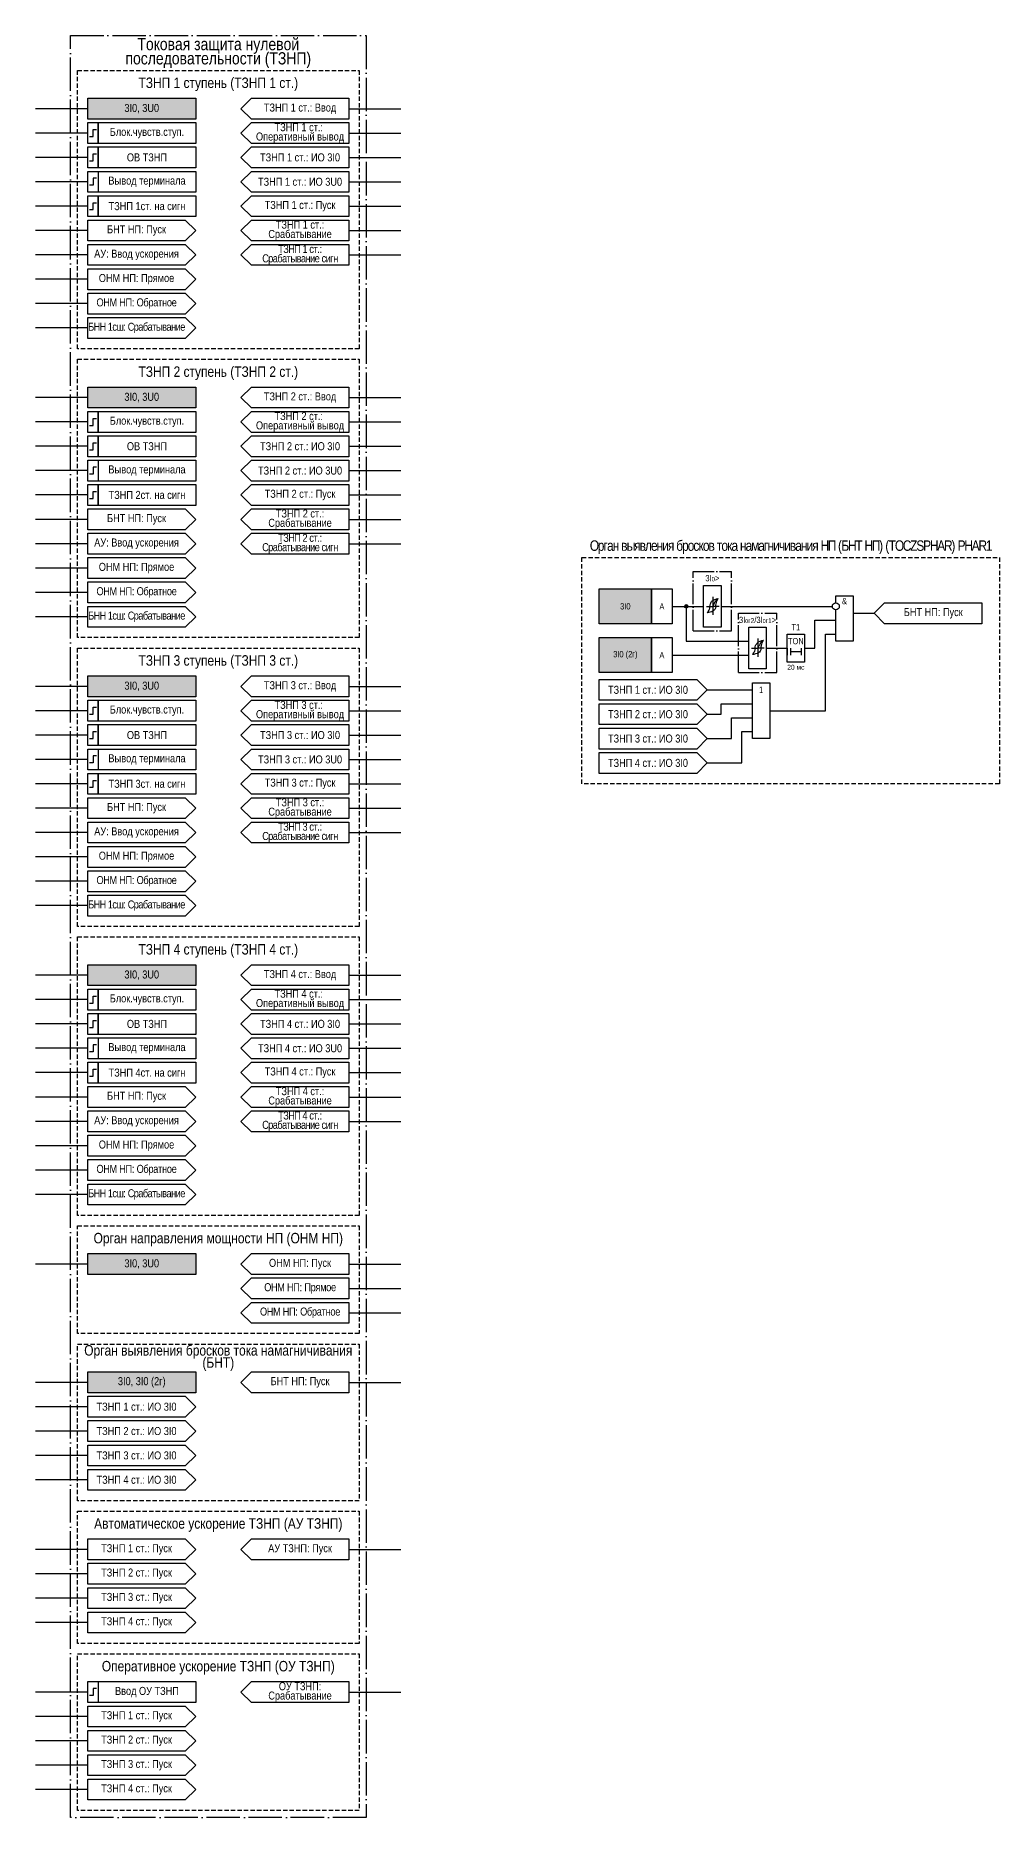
# Model space of a CAD drawing. Header units: millimetres. Extents: x -60 to 1181, y -167 to 356.
# Drawn here: x 340 to 617, y -167 to 345 of the extents above; entities that cross this region are included whole.
import ezdxf
from ezdxf.enums import TextEntityAlignment as Align

# ---------------------------------------------------------------- set-up
doc = ezdxf.new("R2010")
doc.units = ezdxf.units.MM
doc.linetypes.add('ACAD_ISO04W100', pattern=[30, 24, -3, 0, -3])
doc.linetypes.add('штриховая2', pattern=[0.375, 0.25, -0.125])
doc.layers.add('TEXT', color=7, linetype='Continuous', lineweight=25)
doc.layers.add('Основная', color=7, linetype='Continuous')
doc.styles.add('1.8_Gost_RD', font='ARIALN.TTF', dxfattribs={"height": 1.8})
doc.styles.add('2.5_Gost_RD', font='ARIALN.TTF', dxfattribs={"height": 2.5})
doc.styles.add('3.5_Gost_RD', font='ARIALN.TTF', dxfattribs={"height": 3.5})
doc.styles.add('Компонент', font='ARIALN.TTF', dxfattribs={"height": 3.5})

# ---------------------------------------------------------------- blocks, each defined once
blk = doc.blocks.new('*U70')
at = {"layer": 'Основная', "linetype": 'ACAD_ISO04W100', "ltscale": 0.25}
for p, q in [((0, 0), (11, 0)), ((0, -17), (0, 0)), ((11, -17), (11, 0)), ((0, -17), (11, -17))]:
    blk.add_line(p, q, dxfattribs=at)
at = {"layer": 'Основная', "style": 'Компонент'}
blk.add_attdef('ОУ', text='', height=3.5, dxfattribs=at).set_placement((11, 0), align=Align.MIDDLE_CENTER)
blk = doc.blocks.new('Точка')
at = {"ltscale": 100}
h = blk.add_hatch(color=256, dxfattribs=at)
h.dxf.hatch_style = 1
edge = h.paths.add_edge_path()
edge.add_arc((0, 0), 0.5, 0, 360)
blk.add_circle((0, 0), 0.5, dxfattribs=at)

msp = doc.modelspace()

# ---------------------------------------------------------------- hatches: boundary and pattern name
at = {"ltscale": 100, "true_color": 0xf7941d}
h = msp.add_hatch(color=30, dxfattribs=at)
h.dxf.hatch_style = 1
h.paths.add_polyline_path([(355, 327), (386, 327), (386, 321), (355, 321)])
h = msp.add_hatch(color=30, dxfattribs=at)
h.dxf.hatch_style = 1
h.paths.add_polyline_path([(355, 244), (386, 244), (386, 238), (355, 238)])
h = msp.add_hatch(color=30, dxfattribs=at)
h.dxf.hatch_style = 1
h.paths.add_polyline_path([(502, 186), (517, 186), (517, 176), (502, 176)])
h = msp.add_hatch(color=30, dxfattribs=at)
h.dxf.hatch_style = 1
h.paths.add_polyline_path([(502, 172), (517, 172), (517, 162), (502, 162)])
h = msp.add_hatch(color=30, dxfattribs=at)
h.dxf.hatch_style = 1
h.paths.add_polyline_path([(355, 161), (386, 161), (386, 155), (355, 155)])
h = msp.add_hatch(color=30, dxfattribs=at)
h.dxf.hatch_style = 1
h.paths.add_polyline_path([(355, 78), (386, 78), (386, 72), (355, 72)])
h = msp.add_hatch(color=30, dxfattribs=at)
h.dxf.hatch_style = 1
h.paths.add_polyline_path([(355, -5), (386, -5), (386, -11), (355, -11)])
h = msp.add_hatch(color=30, dxfattribs=at)
h.dxf.hatch_style = 1
h.paths.add_polyline_path([(355, -39), (386, -39), (386, -45), (355, -45)])

# ---------------------------------------------------------------- linework, layer by layer
at = {"ltscale": 100}
for p, q in [((355, 324), (340, 324)), ((430, 324), (445, 324)), ((355, 317), (340, 317)), ((430, 317), (445, 317)), ((355, 310), (340, 310)), ((430, 310), (445, 310)), ((355, 303), (340, 303)), ((430, 303), (445, 303)), ((355, 296), (340, 296)), ((430, 296), (445, 296)), ((355, 289), (340, 289)), ((430, 289), (445, 289)), ((355, 282), (340, 282)), ((430, 282), (445, 282)), ((355, 275), (340, 275)), ((355, 268), (340, 268)), ((355, 261), (340, 261)), ((355, 241), (340, 241)), ((430, 241), (445, 241)), ((355, 234), (340, 234)), ((430, 234), (445, 234)), ((355, 227), (340, 227)), ((430, 227), (445, 227)), ((355, 220), (340, 220)), ((430, 220), (445, 220)), ((355, 213), (340, 213)), ((430, 213), (445, 213)), ((355, 206), (340, 206)), ((430, 206), (445, 206)), ((355, 199), (340, 199)), ((430, 199), (445, 199)), ((355, 192), (340, 192)), ((355, 185), (340, 185)), ((584, 182), (581, 179)), ((584, 182), (612, 182)), ((612, 182), (612, 176)), ((355, 178), (340, 178)), ((581, 179), (584, 176)), ((612, 176), (584, 176)), ((355, 158), (340, 158)), ((430, 158), (445, 158)), ((355, 151), (340, 151)), ((430, 151), (445, 151)), ((355, 144), (340, 144)), ((430, 144), (445, 144)), ((355, 137), (340, 137)), ((430, 137), (445, 137)), ((355, 130), (340, 130)), ((430, 130), (445, 130)), ((355, 123), (340, 123)), ((430, 123), (445, 123)), ((355, 116), (340, 116)), ((430, 116), (445, 116)), ((355, 109), (340, 109)), ((355, 102), (340, 102)), ((355, 95), (340, 95)), ((355, 75), (340, 75)), ((430, 75), (445, 75)), ((355, 68), (340, 68)), ((430, 68), (445, 68)), ((355, 61), (340, 61)), ((430, 61), (445, 61)), ((355, 54), (340, 54)), ((430, 54), (445, 54)), ((355, 47), (340, 47)), ((430, 47), (445, 47)), ((355, 40), (340, 40)), ((430, 40), (445, 40)), ((355, 33), (340, 33)), ((430, 33), (445, 33)), ((355, 26), (340, 26)), ((355, 19), (340, 19)), ((355, 12), (340, 12)), ((355, -8), (340, -8)), ((430, -8), (445, -8)), ((430, -15), (445, -15)), ((430, -22), (445, -22)), ((355, -42), (340, -42)), ((430, -42), (445, -42)), ((355, -49), (340, -49)), ((355, -56), (340, -56)), ((355, -63), (340, -63)), ((355, -70), (340, -70)), ((355, -90), (340, -90)), ((430, -90), (445, -90)), ((355, -97), (340, -97)), ((355, -104), (340, -104)), ((355, -111), (340, -111)), ((355, -131), (340, -131)), ((430, -131), (445, -131)), ((355, -138), (340, -138)), ((355, -145), (340, -145)), ((355, -152), (340, -152)), ((355, -159), (340, -159))]:
    msp.add_line(p, q, dxfattribs=at)
at = {"color": 7, "ltscale": 100}
for p, q in [((532.79, 181), (534.6, 181)), ((536.42, 181), (534.6, 181)), ((545.79, 169), (547.6, 169)), ((549.42, 169), (547.6, 169))]:
    msp.add_line(p, q, dxfattribs=at)
for p, q in [((534.6, 183.72), (534.6, 178.52)), ((547.6, 171.72), (547.6, 166.52))]:
    msp.add_line(p, q)
at = {"color": 251, "linetype": 'ACAD_ISO04W100', "lineweight": 30, "ltscale": 0.4, "true_color": 0x58595b}
msp.add_lwpolyline([(350, 345), (435, 345), (435, -167), (350, -167)], close=True, dxfattribs=at)
at = {"linetype": 'штриховая2', "ltscale": 5}
for points in [[(352, 335), (433, 335), (433, 255), (352, 255)], [(352, 252), (433, 252), (433, 172), (352, 172)], [(497, 195), (617, 195), (617, 130), (497, 130)], [(352, 169), (433, 169), (433, 89), (352, 89)], [(352, 86), (433, 86), (433, 6), (352, 6)], [(352, 3), (433, 3), (433, -28), (352, -28)], [(352, -31), (433, -31), (433, -76), (352, -76)], [(352, -79), (433, -79), (433, -117), (352, -117)], [(352, -120), (433, -120), (433, -165), (352, -165)]]:
    msp.add_lwpolyline(points, close=True, dxfattribs=at)
at = {"ltscale": 100}
for points in [[(355, 327), (386, 327), (386, 321), (355, 321)], [(430, 327), (430, 321), (402, 321), (399, 324), (402, 327)], [(355, 320), (358, 320), (358, 314), (355, 314)], [(358, 320), (386, 320), (386, 314), (358, 314)], [(430, 314), (402, 314), (399, 317), (402, 320), (430, 320)], [(355, 313), (358, 313), (358, 307), (355, 307)], [(358, 313), (386, 313), (386, 307), (358, 307)], [(430, 313), (430, 307), (402, 307), (399, 310), (402, 313)], [(355, 306), (358, 306), (358, 300), (355, 300)], [(355, 306), (386, 306), (386, 300), (355, 300)], [(430, 306), (430, 300), (402, 300), (399, 303), (402, 306)], [(355, 299), (358, 299), (358, 293), (355, 293)], [(358, 299), (386, 299), (386, 293), (358, 293)], [(399, 296), (402, 299), (430, 299), (430, 293), (402, 293)], [(383, 292), (386, 289), (383, 286), (355, 286), (355, 292)], [(399, 289), (402, 292), (430, 292), (430, 286), (402, 286)], [(383, 285), (386, 282), (383, 279), (355, 279), (355, 285)], [(399, 282), (402, 285), (430, 285), (430, 279), (402, 279)], [(383, 278), (386, 275), (383, 272), (355, 272), (355, 278)], [(383, 271), (386, 268), (383, 265), (355, 265), (355, 271)], [(383, 264), (386, 261), (383, 258), (355, 258), (355, 264)], [(355, 244), (386, 244), (386, 238), (355, 238)], [(430, 244), (430, 238), (402, 238), (399, 241), (402, 244)], [(355, 237), (358, 237), (358, 231), (355, 231)], [(358, 237), (386, 237), (386, 231), (358, 231)], [(430, 231), (402, 231), (399, 234), (402, 237), (430, 237)], [(355, 230), (358, 230), (358, 224), (355, 224)], [(358, 230), (386, 230), (386, 224), (358, 224)], [(430, 230), (430, 224), (402, 224), (399, 227), (402, 230)], [(355, 223), (358, 223), (358, 217), (355, 217)], [(355, 223), (386, 223), (386, 217), (355, 217)], [(430, 223), (430, 217), (402, 217), (399, 220), (402, 223)], [(355, 216), (358, 216), (358, 210), (355, 210)], [(358, 216), (386, 216), (386, 210), (358, 210)], [(399, 213), (402, 216), (430, 216), (430, 210), (402, 210)], [(383, 209), (386, 206), (383, 203), (355, 203), (355, 209)], [(399, 206), (402, 209), (430, 209), (430, 203), (402, 203)], [(383, 202), (386, 199), (383, 196), (355, 196), (355, 202)], [(399, 199), (402, 202), (430, 202), (430, 196), (402, 196)], [(383, 195), (386, 192), (383, 189), (355, 189), (355, 195)], [(383, 188), (386, 185), (383, 182), (355, 182), (355, 188)], [(502, 186), (517, 186), (517, 176), (502, 176)], [(517, 186), (523, 186), (523, 176), (517, 176)], [(532, 187), (537, 187), (537, 175), (532, 175)], [(383, 181), (386, 178), (383, 175), (355, 175), (355, 181)], [(545, 175), (550, 175), (550, 163), (545, 163)], [(502, 172), (517, 172), (517, 162), (502, 162)], [(517, 172), (523, 172), (523, 162), (517, 162)], [(556, 173), (561, 173), (561, 165), (556, 165)], [(355, 161), (386, 161), (386, 155), (355, 155)], [(430, 161), (430, 155), (402, 155), (399, 158), (402, 161)], [(546, 159), (551, 159), (551, 143), (546, 143)], [(355, 154), (358, 154), (358, 148), (355, 148)], [(358, 154), (386, 154), (386, 148), (358, 148)], [(430, 148), (402, 148), (399, 151), (402, 154), (430, 154)], [(355, 147), (358, 147), (358, 141), (355, 141)], [(358, 147), (386, 147), (386, 141), (358, 141)], [(430, 147), (430, 141), (402, 141), (399, 144), (402, 147)], [(355, 140), (358, 140), (358, 134), (355, 134)], [(355, 140), (386, 140), (386, 134), (355, 134)], [(430, 140), (430, 134), (402, 134), (399, 137), (402, 140)], [(355, 133), (358, 133), (358, 127), (355, 127)], [(358, 133), (386, 133), (386, 127), (358, 127)], [(399, 130), (402, 133), (430, 133), (430, 127), (402, 127)], [(383, 126), (386, 123), (383, 120), (355, 120), (355, 126)], [(399, 123), (402, 126), (430, 126), (430, 120), (402, 120)], [(383, 119), (386, 116), (383, 113), (355, 113), (355, 119)], [(399, 116), (402, 119), (430, 119), (430, 113), (402, 113)], [(383, 112), (386, 109), (383, 106), (355, 106), (355, 112)], [(383, 105), (386, 102), (383, 99), (355, 99), (355, 105)], [(383, 98), (386, 95), (383, 92), (355, 92), (355, 98)], [(355, 78), (386, 78), (386, 72), (355, 72)], [(430, 78), (430, 72), (402, 72), (399, 75), (402, 78)], [(355, 71), (358, 71), (358, 65), (355, 65)], [(358, 71), (386, 71), (386, 65), (358, 65)], [(430, 65), (402, 65), (399, 68), (402, 71), (430, 71)], [(355, 64), (358, 64), (358, 58), (355, 58)], [(358, 64), (386, 64), (386, 58), (358, 58)], [(430, 64), (430, 58), (402, 58), (399, 61), (402, 64)], [(355, 57), (358, 57), (358, 51), (355, 51)], [(355, 57), (386, 57), (386, 51), (355, 51)], [(430, 57), (430, 51), (402, 51), (399, 54), (402, 57)], [(355, 50), (358, 50), (358, 44), (355, 44)], [(358, 50), (386, 50), (386, 44), (358, 44)], [(399, 47), (402, 50), (430, 50), (430, 44), (402, 44)], [(383, 43), (386, 40), (383, 37), (355, 37), (355, 43)], [(399, 40), (402, 43), (430, 43), (430, 37), (402, 37)], [(383, 36), (386, 33), (383, 30), (355, 30), (355, 36)], [(399, 33), (402, 36), (430, 36), (430, 30), (402, 30)], [(383, 29), (386, 26), (383, 23), (355, 23), (355, 29)], [(383, 22), (386, 19), (383, 16), (355, 16), (355, 22)], [(383, 15), (386, 12), (383, 9), (355, 9), (355, 15)], [(355, -5), (386, -5), (386, -11), (355, -11)], [(430, -11), (402, -11), (399, -8), (402, -5), (430, -5)], [(430, -18), (402, -18), (399, -15), (402, -12), (430, -12)], [(430, -25), (402, -25), (399, -22), (402, -19), (430, -19)], [(355, -39), (386, -39), (386, -45), (355, -45)], [(430, -45), (402, -45), (399, -42), (402, -39), (430, -39)], [(430, -93), (402, -93), (399, -90), (402, -87), (430, -87)], [(355, -128), (358, -128), (358, -134), (355, -134)], [(355, -128), (386, -128), (386, -134), (355, -134)], [(430, -134), (402, -134), (399, -131), (402, -128), (430, -128)]]:
    msp.add_lwpolyline(points, close=True, dxfattribs=at)
at = {"lineweight": 30, "ltscale": 100}
for points in [[(355.5, 316), (356.5, 316), (356.5, 318), (357.5, 318)], [(355.5, 309), (356.5, 309), (356.5, 311), (357.5, 311)], [(357.5, 304), (356.5, 304), (356.5, 302), (355.5, 302)], [(355.5, 295), (356.5, 295), (356.5, 297), (357.5, 297)], [(355.5, 233), (356.5, 233), (356.5, 235), (357.5, 235)], [(355.5, 226), (356.5, 226), (356.5, 228), (357.5, 228)], [(357.5, 221), (356.5, 221), (356.5, 219), (355.5, 219)], [(355.5, 212), (356.5, 212), (356.5, 214), (357.5, 214)], [(355.5, 150), (356.5, 150), (356.5, 152), (357.5, 152)], [(355.5, 143), (356.5, 143), (356.5, 145), (357.5, 145)], [(357.5, 138), (356.5, 138), (356.5, 136), (355.5, 136)], [(355.5, 129), (356.5, 129), (356.5, 131), (357.5, 131)], [(355.5, 67), (356.5, 67), (356.5, 69), (357.5, 69)], [(355.5, 60), (356.5, 60), (356.5, 62), (357.5, 62)], [(357.5, 55), (356.5, 55), (356.5, 53), (355.5, 53)], [(355.5, 46), (356.5, 46), (356.5, 48), (357.5, 48)], [(357.5, -130), (356.5, -130), (356.5, -132), (355.5, -132)]]:
    msp.add_lwpolyline(points, dxfattribs=at)
at = {"ltscale": 100}
for points in [[(523, 181), (532, 181)], [(523, 181), (527, 181), (527, 171), (545, 171)], [(537, 181), (569, 181)], [(570, 182), (570, 184), (575, 184), (575, 171), (570, 171), (570, 180)], [(561, 169), (564, 169), (564, 177), (570, 177)], [(575, 179), (581, 179)], [(550, 169), (556, 169)], [(551, 151), (567, 151), (567, 173), (570, 173)], [(556, 169), (556, 167)], [(557, 169), (557, 167)], [(560, 169), (560, 167)], [(523, 167), (545, 167)], [(557, 168), (560, 168)], [(502, 160), (530, 160), (533, 157), (530, 154), (502, 154), (502, 160)], [(533, 157), (546, 157)], [(502, 153), (530, 153), (533, 150), (530, 147), (502, 147), (502, 153)], [(533, 150), (537, 150), (537, 153), (546, 153)], [(533, 143), (540, 143), (540, 149), (546, 149)], [(502, 146), (530, 146), (533, 143), (530, 140), (502, 140), (502, 146)], [(533, 136), (543, 136), (543, 145), (546, 145)], [(502, 139), (530, 139), (533, 136), (530, 133), (502, 133), (502, 139)], [(355, -46), (383, -46), (386, -49), (383, -52), (355, -52), (355, -46)], [(355, -53), (383, -53), (386, -56), (383, -59), (355, -59), (355, -53)], [(355, -60), (383, -60), (386, -63), (383, -66), (355, -66), (355, -60)], [(355, -67), (383, -67), (386, -70), (383, -73), (355, -73), (355, -67)], [(355, -87), (383, -87), (386, -90), (383, -93), (355, -93), (355, -87)], [(355, -94), (383, -94), (386, -97), (383, -100), (355, -100), (355, -94)], [(355, -101), (383, -101), (386, -104), (383, -107), (355, -107), (355, -101)], [(355, -108), (383, -108), (386, -111), (383, -114), (355, -114), (355, -108)], [(355, -135), (383, -135), (386, -138), (383, -141), (355, -141), (355, -135)], [(355, -142), (383, -142), (386, -145), (383, -148), (355, -148), (355, -142)], [(355, -149), (383, -149), (386, -152), (383, -155), (355, -155), (355, -149)], [(355, -156), (383, -156), (386, -159), (383, -162), (355, -162), (355, -156)]]:
    msp.add_lwpolyline(points, dxfattribs=at)
msp.add_circle((570, 181), 1, dxfattribs=at)
for points in [[(533.8, 180.92), (533.6, 180.13), (533, 179.12)], [(535.48, 180.92), (535.25, 180.13), (534.76, 179.67), (533, 179.12)], [(533.8, 180.92), (533.95, 181.71), (534.44, 182.54), (536.2, 183.26)], [(534.6, 181), (535, 181.72), (535.47, 182.6), (536.2, 183.26)], [(535.48, 180.92), (535.6, 181.71), (535.81, 182.54), (536.2, 183.26)], [(546.8, 168.92), (546.95, 169.71), (547.44, 170.54), (549.2, 171.26)], [(547.6, 169), (548, 169.72), (548.47, 170.6), (549.2, 171.26)], [(548.48, 168.92), (548.6, 169.71), (548.81, 170.54), (549.2, 171.26)], [(546.8, 168.92), (546.6, 168.13), (546, 167.12)], [(548.48, 168.92), (548.25, 168.13), (547.76, 167.67), (546, 167.12)]]:
    msp.add_spline(points, degree=3)

# ---------------------------------------------------------------- block references
msp.add_blockref('Точка', (527, 181), dxfattribs=at)
at = {"layer": 'Основная', "ltscale": 0.25}
for p in [(529, 191), (542, 179)]:
    msp.add_blockref('*U70', p, dxfattribs=at)

# ---------------------------------------------------------------- texts
at = {"color": 30, "ltscale": 100, "attachment_point": 5, "style": '3.5_Gost_RD'}
for s, insert, char_height, width in [('\\pxsm0.7;{\\C30;\\c1938679;Токовая защита нулевой \\Pпоследовательности (ТЗНП)}', (392.5, 340), 3.5, 85), ('{\\C30;\\c1938679;ТЗНП 1 ступень (ТЗНП 1 ст.)}', (392.5, 331), 3, 81), ('{\\C30;\\c1938679;ТЗНП 2 ступень (ТЗНП 2 ст.)}', (392.5, 248), 3, 81), ('{\\T0.85;Орган выявления бросков тока намагничивания НП (БНТ НП) (TOCZSPHAR) \\C6;PHAR1}', (557, 198), 3, 120), ('{\\C30;\\c1938679;ТЗНП 3 ступень (ТЗНП 3 ст.)}', (392.5, 165), 3, 81), ('{\\C30;\\c1938679;ТЗНП 4 ступень (ТЗНП 4 ст.)}', (392.5, 82), 3, 81), ('\\pxsm0.7,t49;{\\C30;\\c1938679;Орган направления мощности НП (ОНМ НП)}', (392.5, -1), 3, 81), ('\\pxsm0.7;{\\C30;\\c1938679;Орган выявления бросков тока намагничивания (БНТ)}', (392.5, -35), 3, 81), ('{\\C30;\\c1938679;Автоматическое ускорение ТЗНП (АУ ТЗНП)}', (392.5, -83), 3, 81), ('{\\C30;\\c1938679;Оперативное ускорение ТЗНП (ОУ ТЗНП)}', (392.5, -124), 3, 81)]:
    msp.add_mtext(s, dxfattribs=dict(at, insert=insert, char_height=char_height, width=width))
at = {"ltscale": 100, "attachment_point": 5}
for s, insert, char_height, width, style in [('\\pxsm0.7,t11;БНТ НП: Пуск', (369, 289), 2.3, 28, '2.5_Gost_RD'), ('\\pxsm0.7,t11;БНТ НП: Пуск', (369, 206), 2.3, 28, '2.5_Gost_RD'), ('3I0', (509.5, 181), 1.8, 15, '1.8_Gost_RD'), ('А', (520, 181), 1.8, 6, '1.8_Gost_RD'), ('&', (572.5, 182.5), 1.8, 5, '2.5_Gost_RD'), ('T1', (558.5, 175), 1.8, 5, '2.5_Gost_RD'), ('TON', (558.5, 171), 1.8, 5, '2.5_Gost_RD'), ('3I0 (2г)', (509.5, 167), 1.8, 15, '1.8_Gost_RD'), ('А', (520, 167), 1.8, 6, '1.8_Gost_RD'), ('20 мс', (558.5, 163.5), 1.4, 5, '2.5_Gost_RD'), ('1', (548.5, 157), 1.8, 5, '2.5_Gost_RD'), ('\\pxsm0.7,t11;БНТ НП: Пуск', (369, 123), 2.3, 28, '2.5_Gost_RD'), ('\\pxsm0.7,t11;БНТ НП: Пуск', (369, 40), 2.3, 28, '2.5_Gost_RD'), ('БНТ НП: Пуск', (416, -42), 2.3, 28, '2.5_Gost_RD'), ('\\pxsm0.7;АУ ТЗНП: Пуск', (416, -90), 2.3, 28, '2.5_Gost_RD'), ('\\pxsm0.7;ОУ ТЗНП: Срабатывание', (416, -131), 2.3, 28, '2.5_Gost_RD')]:
    msp.add_mtext(s, dxfattribs=dict(at, insert=insert, char_height=char_height, width=width, style=style))
at = {"color": 7, "ltscale": 100, "char_height": 1.8, "width": 11, "attachment_point": 1, "style": '1.8_Gost_RD'}
for s, insert in [('\\pxqc;3I{\\A1;\\H0.7x;\\S^ 0;}>', (529, 190)), ('\\pxqc;3I{\\A1;\\H0.62222x;\\S^ 0;\\A0;\\H1.25001x;г2\\H1.28571x;/3I\\A1;\\H0.62222x;\\S^ 0;\\A0;\\H1.25001x;г1\\H1.28571x;>}', (542, 178))]:
    msp.add_mtext(s, dxfattribs=dict(at, insert=insert))
at = {"color": 0, "ltscale": 100, "char_height": 2.3, "width": 28, "attachment_point": 5, "style": '2.5_Gost_RD'}
for s, insert in [('\\pxsm0.7;{\\C256;ОНМ НП: Пуск }', (416, -8)), ('\\pxsm0.7;{\\T0.95;\\C256;ОНМ НП: Прямое}', (416, -15)), ('\\pxsm0.7;{\\T0.95;\\C256;ОНМ НП: Обратное}', (416, -22))]:
    msp.add_mtext(s, dxfattribs=dict(at, insert=insert))
at = {"layer": 'TEXT', "color": 0, "ltscale": 100, "char_height": 2.3, "attachment_point": 5, "style": '2.5_Gost_RD'}
for s, insert, width in [('\\pxsm0.7;{\\C256;3I0, 3U0}', (370.5, 324), 31), ('\\pxsm0.7;{\\C256;Блок.чувств.ступ.}', (372, 317), 28), ('\\pxsm0.7;{\\C256;ОВ ТЗНП}', (372, 310), 28), ('\\pxsm0.7;{\\C256;Вывод терминала}', (372, 303), 28), ('{\\C256;ТЗНП 1ст. на сигн}', (372, 296), 28), ('\\pxsm0.7;{\\C256;3I0, 3U0}', (370.5, 241), 31), ('\\pxsm0.7;{\\C256;Блок.чувств.ступ.}', (372, 234), 28), ('\\pxsm0.7;{\\C256;ОВ ТЗНП}', (372, 227), 28), ('\\pxsm0.7;{\\C256;Вывод терминала}', (372, 220), 28), ('{\\C256;ТЗНП 2ст. на сигн}', (372, 213), 28), ('\\pxsm0.7;{\\C256;3I0, 3U0}', (370.5, 158), 31), ('\\pxsm0.7;{\\C256;Блок.чувств.ступ.}', (372, 151), 28), ('\\pxsm0.7;{\\C256;ОВ ТЗНП}', (372, 144), 28), ('\\pxsm0.7;{\\C256;Вывод терминала}', (372, 137), 28), ('{\\C256;ТЗНП 3ст. на сигн}', (372, 130), 28), ('\\pxsm0.7;{\\C256;3I0, 3U0}', (370.5, 75), 31), ('\\pxsm0.7;{\\C256;Блок.чувств.ступ.}', (372, 68), 28), ('\\pxsm0.7;{\\C256;ОВ ТЗНП}', (372, 61), 28), ('\\pxsm0.7;{\\C256;Вывод терминала}', (372, 54), 28), ('{\\C256;ТЗНП 4ст. на сигн}', (372, 47), 28), ('\\pxsm0.7;{\\C256;3I0, 3U0}', (370.5, -8), 31), ('\\pxsm0.7;{\\C256;3I0, 3I0 (2г)}', (370.5, -42), 31), ('\\pxsm0.7;{\\C256;ТЗНП 1 ст.: Пуск}', (369, -90), 28), ('\\pxsm0.7;{\\C256;ТЗНП 2 ст.: Пуск}', (369, -97), 28), ('\\pxsm0.7;{\\C256;Ввод ОУ ТЗНП}', (372, -131), 28), ('\\pxsm0.7;{\\C256;ТЗНП 1 ст.: Пуск}', (369, -138), 28), ('\\pxsm0.7;{\\C256;ТЗНП 2 ст.: Пуск}', (369, -145), 28)]:
    msp.add_mtext(s, dxfattribs=dict(at, insert=insert, width=width))
at = {"layer": 'TEXT', "ltscale": 100, "char_height": 2.3, "width": 28, "attachment_point": 5, "style": '2.5_Gost_RD'}
for s, insert in [('\\pxsm0.7;ТЗНП 1 ст.: Ввод', (416, 324)), ('\\pxsm0.7;ТЗНП 1 ст.:  Оперативный вывод', (416, 317)), ('\\pxsm0.7;ТЗНП 1 ст.: ИО 3I0', (416, 310)), ('\\pxsm0.7;ТЗНП 1 ст.: ИО 3U0', (416, 303)), ('\\pxsm0.7;ТЗНП 1 ст.: Пуск', (416, 296)), ('\\pxsm0.7;ТЗНП 1 ст.: Срабатывание', (416, 289)), ('\\pxsm0.7;АУ: Ввод ускорения', (369, 282)), ('\\pxsm0.7;{\\T0.9;ТЗНП 1 ст.: Срабатывание сигн}', (416, 282)), ('\\pxsm0.7;ОНМ НП: Прямое', (369, 275)), ('\\pxsm0.7;{\\T0.95;ОНМ НП: Обратное}', (369, 268)), ('\\pxsm0.7;{\\T0.9;БНН 1сш: Срабатывание}', (369, 261)), ('\\pxsm0.7;ТЗНП 2 ст.: Ввод', (416, 241)), ('\\pxsm0.7;ТЗНП 2 ст.:  Оперативный вывод', (416, 234)), ('\\pxsm0.7;ТЗНП 2 ст.: ИО 3I0', (416, 227)), ('\\pxsm0.7;ТЗНП 2 ст.: ИО 3U0', (416, 220)), ('\\pxsm0.7;ТЗНП 2 ст.: Пуск', (416, 213)), ('\\pxsm0.7;ТЗНП 2 ст.: Срабатывание', (416, 206)), ('\\pxsm0.7;АУ: Ввод ускорения', (369, 199)), ('\\pxsm0.7;{\\T0.9;ТЗНП 2 ст.: Срабатывание сигн}', (416, 199)), ('\\pxsm0.7;ОНМ НП: Прямое', (369, 192)), ('\\pxsm0.7;{\\T0.95;ОНМ НП: Обратное}', (369, 185)), ('\\pxsm0.7;{\\T0.9;БНН 1сш: Срабатывание}', (369, 178)), ('БНТ НП: Пуск', (598, 179)), ('\\pxsm0.7;ТЗНП 3 ст.: Ввод', (416, 158)), ('\\pxsm0.7;ТЗНП 3 ст.:  Оперативный вывод', (416, 151)), ('\\pxsm0.7;ТЗНП 1 ст.: ИО 3I0', (516, 157)), ('\\pxsm0.7;ТЗНП 2 ст.: ИО 3I0', (516, 150)), ('\\pxsm0.7;ТЗНП 3 ст.: ИО 3I0', (416, 144)), ('\\pxsm0.7;ТЗНП 3 ст.: ИО 3I0', (516, 143)), ('\\pxsm0.7;ТЗНП 3 ст.: ИО 3U0', (416, 137)), ('\\pxsm0.7;ТЗНП 4 ст.: ИО 3I0', (516, 136)), ('\\pxsm0.7;ТЗНП 3 ст.: Пуск', (416, 130)), ('\\pxsm0.7;ТЗНП 3 ст.: Срабатывание', (416, 123)), ('\\pxsm0.7;{\\T0.9;ТЗНП 3 ст.: Срабатывание сигн}', (416, 116)), ('\\pxsm0.7;АУ: Ввод ускорения', (369, 116)), ('\\pxsm0.7;ОНМ НП: Прямое', (369, 109)), ('\\pxsm0.7;{\\T0.95;ОНМ НП: Обратное}', (369, 102)), ('\\pxsm0.7;{\\T0.9;БНН 1сш: Срабатывание}', (369, 95)), ('\\pxsm0.7;ТЗНП 4 ст.: Ввод', (416, 75)), ('\\pxsm0.7;ТЗНП 4 ст.:  Оперативный вывод', (416, 68)), ('\\pxsm0.7;ТЗНП 4 ст.: ИО 3I0', (416, 61)), ('\\pxsm0.7;ТЗНП 4 ст.: ИО 3U0', (416, 54)), ('\\pxsm0.7;ТЗНП 4 ст.: Пуск', (416, 47)), ('\\pxsm0.7;ТЗНП 4 ст.: Срабатывание', (416, 40)), ('\\pxsm0.7;{\\T0.9;ТЗНП 4 ст.: Срабатывание сигн}', (416, 33)), ('\\pxsm0.7;АУ: Ввод ускорения', (369, 33)), ('\\pxsm0.7;ОНМ НП: Прямое', (369, 26)), ('\\pxsm0.7;{\\T0.95;ОНМ НП: Обратное}', (369, 19)), ('\\pxsm0.7;{\\T0.9;БНН 1сш: Срабатывание}', (369, 12)), ('\\pxsm0.7;ТЗНП 1 ст.: ИО 3I0', (369, -49)), ('\\pxsm0.7;ТЗНП 2 ст.: ИО 3I0', (369, -56)), ('\\pxsm0.7;ТЗНП 3 ст.: ИО 3I0', (369, -63)), ('\\pxsm0.7;ТЗНП 4 ст.: ИО 3I0', (369, -70)), ('\\pxsm0.7;ТЗНП 3 ст.: Пуск', (369, -104)), ('\\pxsm0.7;ТЗНП 4 ст.: Пуск', (369, -111)), ('\\pxsm0.7;ТЗНП 3 ст.: Пуск', (369, -152)), ('\\pxsm0.7;ТЗНП 4 ст.: Пуск', (369, -159))]:
    msp.add_mtext(s, dxfattribs=dict(at, insert=insert))

doc.saveas('drawing.dxf')
